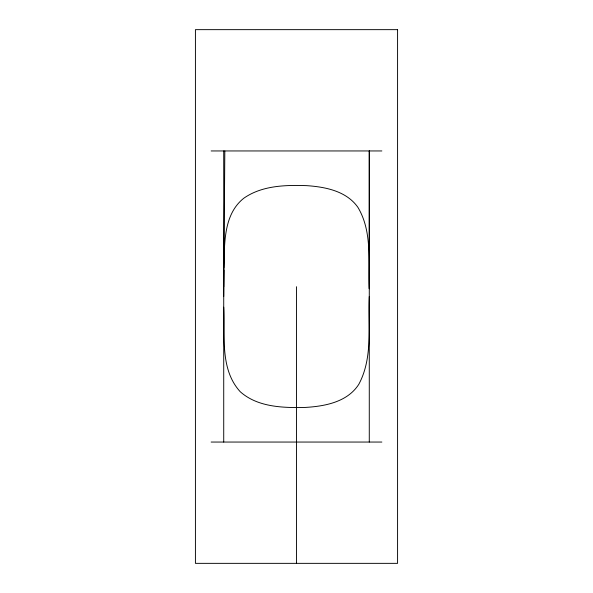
<?xml version="1.0" encoding="UTF-8"?>
<svg xmlns="http://www.w3.org/2000/svg" width="593" height="593" viewBox="0 0 593 593"><rect width="100%" height="100%" fill="white"/><g stroke="black" fill="none" stroke-linecap="round" stroke-linejoin="round"><path stroke-width="0.89" d="M223.724 296.5L224.829 150.948M369.276 296.5C367.905 325.683 373.234 357.601 358.765 384.368C347.142 402.477 323.897 406.464 304.001 407.502C282.216 407.851 257.466 407.035 240.276 391.765C219.506 369.098 225.184 335.349 223.724 307.189M223.724 286.797L223.857 270.163M223.806 267.821C224.68 244.064 223.146 214.644 243.782 198.24C261.943 185.52 285.411 184.897 306.759 185.653C325.372 186.921 346.438 191.028 357.89 207.313C372.537 231.7 368.149 261.654 369.276 288.813L369.276 150.948L369.276 442.052M211.145 150.948L381.855 150.948M211.145 442.052L381.855 442.052M296.5 286.716L296.5 563.35M223.724 150.948L223.724 442.052M397.577 29.65L195.423 29.65L195.423 563.35L397.577 563.35L397.577 29.65"/></g></svg>
